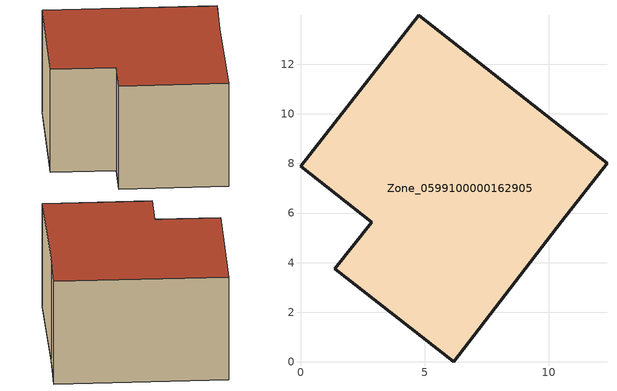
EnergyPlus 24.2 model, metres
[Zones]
Zone_0599100000162905
 floor ground (C_G): 10.52,5.68 6.18,0 1.39,3.75 2.87,5.64 0,7.88 4.77,13.98 12.35,8 z3.79
 wall outside (C_F): 6.18,0 10.52,5.68 12.35,8 4.77,13.98 0,7.88 2.87,5.64 1.39,3.75 6.18,0 z3.79:10.06
 roof outside (C_R): 2.87,5.64 1.39,3.75 6.18,0 10.52,5.68 12.35,8 4.77,13.98 0,7.88 z10.06
[BUILDING]
Pand.0599100000162905: North Axis=0; Terrain=City; Loads Convergence Tolerance Value=0.04; Temperature Convergence Tolerance Value=0.4; Solar Distribution=FullExterior; Maximum Number of Warmup Days=25; Minimum Number of Warmup Days=1
[Site:Location]
Rotterdam.The.Hague.AP_ZH_NLD Design_Conditions: Latitude=51.96; Longitude=4.45; Time Zone=1; Elevation=-4.5
[SITE:GROUNDTEMPERATURE:BUILDINGSURFACE]
18, 18, 18, 18, 18, 18, 18, 18, 18, 18, 18, 18
[MATERIAL] Thermal Absorptance=0.9; Solar Absorptance=0.7; Visible Absorptance=0.7
Name | Roughness | Thickness | Conductivity | Density | Specific Heat
G.TC.1946-1964 | MediumSmooth | 0.15 | 1 | 540 | 1210
F.TC.1946-1964 | Rough | 0.3 | 0.857143 | 1920 | 840
R.TC.1946-1964 | MediumRough | 0.2 | 0.235294 | 1500 | 1000
[CONSTRUCTION]
C_G: G.TC.1946-1964
C_F: F.TC.1946-1964
C_R: R.TC.1946-1964
[ZONE]
Zone_0599100000162905: Type=1; Multiplier=1; Ceiling Height=Autocalculate; Volume=Autocalculate; Floor Area=autocalculate; Part of Total Floor Area=Yes
[ZONEINFILTRATION:DESIGNFLOWRATE]
Infil_Zone_0599100000162905: Zone or ZoneList or Space or SpaceList=Zone_0599100000162905; Schedule=AlwaysOn; Design Flow Rate Calculation Method=Flow/Area; Flow Rate per Floor Area=0.003; Constant Term Coefficient=1; Temperature Term Coefficient=0; Velocity Term Coefficient=0; Velocity Squared Term Coefficient=0
[HVACTEMPLATE:ZONE:IDEALLOADSAIRSYSTEM]
Zone_0599100000162905: Maximum Heating Supply Air Temperature=50; Minimum Cooling Supply Air Temperature=13; Maximum Heating Supply Air Humidity Ratio=0.0156; Minimum Cooling Supply Air Humidity Ratio=0.0077; Heating Limit=NoLimit; Cooling Limit=NoLimit; Dehumidification Control Type=ConstantSensibleHeatRatio; Cooling Sensible Heat Ratio=0.7; Dehumidification Setpoint=60; Humidification Control Type=None; Humidification Setpoint=30; Outdoor Air Method=None; Outdoor Air Flow Rate per Person=0.00944; Outdoor Air Flow Rate per Zone Floor Area=0; Outdoor Air Flow Rate per Zone=0; Demand Controlled Ventilation Type=None; Outdoor Air Economizer Type=NoEconomizer; Heat Recovery Type=None; Sensible Heat Recovery Effectiveness=0.7; Latent Heat Recovery Effectiveness=0.65
[ZONECONTROL:THERMOSTAT]
ThermostatControl_Zone_0599100000162905: Zone or ZoneList=Zone_0599100000162905; Control Type Schedule=DualSetpointControlType; Control 1=Thermostat_Zone_0599100000162905; Temperature Difference Between Cutout And Setpoint=0
[THERMOSTATSETPOINT:DUALSETPOINT]
Thermostat_Zone_0599100000162905: Heating Setpoint Temperature Schedule=HeatingSetpoint_Zone_0599100000162905; Cooling Setpoint Temperature Schedule=CoolingSetpoint_Zone_0599100000162905
[SCHEDULE:COMPACT]
HeatingSetpoint_Zone_0599100000162905: Through: 12/31, For: AllDays, Until: 24:00, 21
CoolingSetpoint_Zone_0599100000162905: Through: 12/31, For: AllDays, Until: 24:00, 24
DualSetpointControlType: Through: 12/31, For: AllDays, Until: 24:00, 4
AlwaysOn: Through: 12/31, For: AllDays, Until: 24:00, 1
